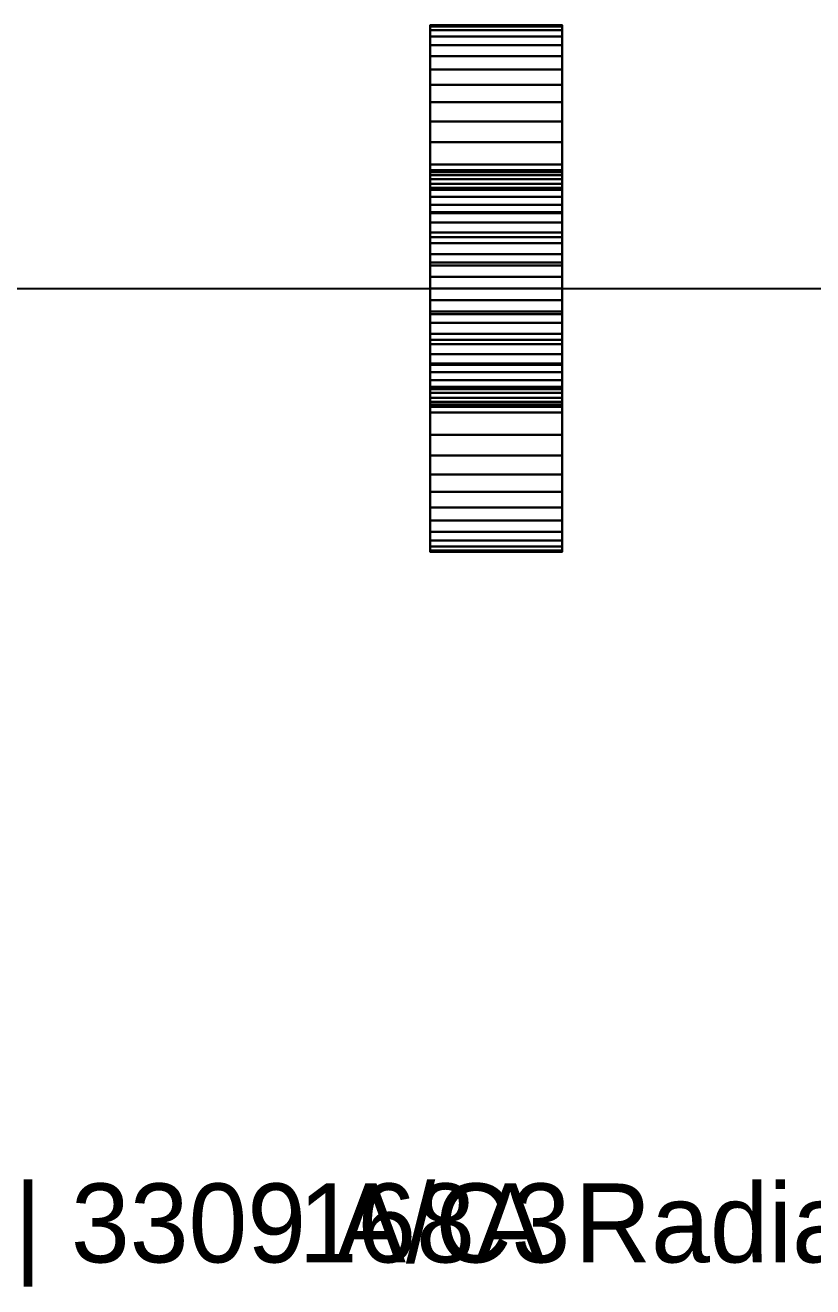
# Model space of a CAD drawing. Header units: millimetres. Extents: x -2320 to 488, y -190 to 114.
# Drawn here: x -1231.9 to -1082.4, y -189.6 to 50 of the extents above; entities that cross this region are included whole.
import ezdxf

# ---------------------------------------------------------------- set-up
doc = ezdxf.new("R2010")
doc.units = ezdxf.units.MM
doc.layers.add('GUIA', color=7, linetype='CONTINUOUS')
doc.layers.add('ROD_RADIAL_168A', color=2, linetype='CONTINUOUS')

msp = doc.modelspace()

# ---------------------------------------------------------------- linework, layer by layer
at = {"layer": 'GUIA'}
msp.add_line((-2320, 0, 210), (102, 0, 210), dxfattribs=at)
at = {"layer": 'ROD_RADIAL_168A'}
for points in [[(-1130, 50, 410), (-1130, 49.75924, 405.09914), (-1155, 49.75924, 405.09914), (-1155, 50, 410)], [(-1155, 50, 410), (-1155, 49.75924, 405.09914), (-1155, 22.39166, 407.79461), (-1155, 22.5, 410)], [(-1130, 49.75924, 414.90086), (-1130, 50, 410), (-1155, 50, 410), (-1155, 49.75924, 414.90086)], [(-1155, 49.75924, 414.90086), (-1155, 50, 410), (-1155, 22.5, 410), (-1155, 22.39166, 412.20539)], [(-1130, 49.75924, 405.09914), (-1130, 49.03926, 400.24548), (-1155, 49.03926, 400.24548), (-1155, 49.75924, 405.09914)], [(-1155, 49.75924, 405.09914), (-1155, 49.03926, 400.24548), (-1155, 22.06767, 405.61047), (-1155, 22.39166, 407.79461)], [(-1130, 49.03926, 419.75452), (-1130, 49.75924, 414.90086), (-1155, 49.75924, 414.90086), (-1155, 49.03926, 419.75452)], [(-1155, 49.03926, 419.75452), (-1155, 49.75924, 414.90086), (-1155, 22.39166, 412.20539), (-1155, 22.06767, 414.38953)], [(-1130, 49.03926, 400.24548), (-1130, 47.84702, 395.48577), (-1155, 47.84702, 395.48577), (-1155, 49.03926, 400.24548)], [(-1155, 49.03926, 400.24548), (-1155, 47.84702, 395.48577), (-1155, 21.53116, 403.46859), (-1155, 22.06767, 405.61047)], [(-1130, 47.84702, 424.51423), (-1130, 49.03926, 419.75452), (-1155, 49.03926, 419.75452), (-1155, 47.84702, 424.51423)], [(-1155, 47.84702, 424.51423), (-1155, 49.03926, 419.75452), (-1155, 22.06767, 414.38953), (-1155, 21.53116, 416.53141)], [(-1130, 49.75924, 405.09914), (-1130, 50, 410), (-1130, 22.5, 410), (-1130, 22.39166, 407.79461)], [(-1130, 50, 410), (-1130, 49.75924, 414.90086), (-1130, 22.39166, 412.20539), (-1130, 22.5, 410)], [(-1130, 49.03926, 400.24548), (-1130, 49.75924, 405.09914), (-1130, 22.39166, 407.79461), (-1130, 22.06767, 405.61047)], [(-1130, 49.75924, 414.90086), (-1130, 49.03926, 419.75452), (-1130, 22.06767, 414.38953), (-1130, 22.39166, 412.20539)], [(-1130, 47.84702, 395.48577), (-1130, 49.03926, 400.24548), (-1130, 22.06767, 405.61047), (-1130, 21.53116, 403.46859)], [(-1130, 49.03926, 419.75452), (-1130, 47.84702, 424.51423), (-1130, 21.53116, 416.53141), (-1130, 22.06767, 414.38953)], [(-1130, 47.84702, 395.48577), (-1130, 46.19398, 390.86583), (-1155, 46.19398, 390.86583), (-1155, 47.84702, 395.48577)], [(-1155, 47.84702, 395.48577), (-1155, 46.19398, 390.86583), (-1155, 20.78729, 401.38962), (-1155, 21.53116, 403.46859)], [(-1130, 46.19398, 429.13417), (-1130, 47.84702, 424.51423), (-1155, 47.84702, 424.51423), (-1155, 46.19398, 429.13417)], [(-1155, 46.19398, 429.13417), (-1155, 47.84702, 424.51423), (-1155, 21.53116, 416.53141), (-1155, 20.78729, 418.61038)], [(-1130, 46.19398, 390.86583), (-1130, 44.09606, 386.43016), (-1155, 44.09606, 386.43016), (-1155, 46.19398, 390.86583)], [(-1155, 46.19398, 390.86583), (-1155, 44.09606, 386.43016), (-1155, 19.84323, 399.39357), (-1155, 20.78729, 401.38962)], [(-1130, 44.09606, 433.56984), (-1130, 46.19398, 429.13417), (-1155, 46.19398, 429.13417), (-1155, 44.09606, 433.56984)], [(-1155, 44.09606, 433.56984), (-1155, 46.19398, 429.13417), (-1155, 20.78729, 418.61038), (-1155, 19.84323, 420.60643)], [(-1130, 46.19398, 390.86583), (-1130, 47.84702, 395.48577), (-1130, 21.53116, 403.46859), (-1130, 20.78729, 401.38962)], [(-1130, 47.84702, 424.51423), (-1130, 46.19398, 429.13417), (-1130, 20.78729, 418.61038), (-1130, 21.53116, 416.53141)], [(-1130, 44.09606, 386.43016), (-1130, 46.19398, 390.86583), (-1130, 20.78729, 401.38962), (-1130, 19.84323, 399.39357)], [(-1130, 46.19398, 429.13417), (-1130, 44.09606, 433.56984), (-1130, 19.84323, 420.60643), (-1130, 20.78729, 418.61038)], [(-1130, 44.09606, 386.43016), (-1130, 41.57348, 382.22149), (-1155, 41.57348, 382.22149), (-1155, 44.09606, 386.43016)], [(-1155, 44.09606, 386.43016), (-1155, 41.57348, 382.22149), (-1155, 18.70807, 397.49967), (-1155, 19.84323, 399.39357)], [(-1130, 41.57348, 437.77851), (-1130, 44.09606, 433.56984), (-1155, 44.09606, 433.56984), (-1155, 41.57348, 437.77851)], [(-1155, 41.57348, 437.77851), (-1155, 44.09606, 433.56984), (-1155, 19.84323, 420.60643), (-1155, 18.70807, 422.50033)], [(-1130, 41.57348, 382.22149), (-1130, 44.09606, 386.43016), (-1130, 19.84323, 399.39357), (-1130, 18.70807, 397.49967)], [(-1130, 44.09606, 433.56984), (-1130, 41.57348, 437.77851), (-1130, 18.70807, 422.50033), (-1130, 19.84323, 420.60643)], [(-1130, 41.57348, 382.22149), (-1130, 38.65052, 378.28034), (-1155, 38.65052, 378.28034), (-1155, 41.57348, 382.22149)], [(-1155, 41.57348, 382.22149), (-1155, 38.65052, 378.28034), (-1155, 17.39274, 395.72615), (-1155, 18.70807, 397.49967)], [(-1130, 38.65052, 441.71966), (-1130, 41.57348, 437.77851), (-1155, 41.57348, 437.77851), (-1155, 38.65052, 441.71966)], [(-1155, 38.65052, 441.71966), (-1155, 41.57348, 437.77851), (-1155, 18.70807, 422.50033), (-1155, 17.39274, 424.27385)], [(-1130, 38.65052, 378.28034), (-1130, 41.57348, 382.22149), (-1130, 18.70807, 397.49967), (-1130, 17.39274, 395.72615)], [(-1130, 41.57348, 437.77851), (-1130, 38.65052, 441.71966), (-1130, 17.39274, 424.27385), (-1130, 18.70807, 422.50033)], [(-1130, 38.65052, 378.28034), (-1130, 35.35534, 374.64466), (-1155, 35.35534, 374.64466), (-1155, 38.65052, 378.28034)], [(-1155, 38.65052, 378.28034), (-1155, 35.35534, 374.64466), (-1155, 15.9099, 394.0901), (-1155, 17.39274, 395.72615)], [(-1130, 35.35534, 445.35534), (-1130, 38.65052, 441.71966), (-1155, 38.65052, 441.71966), (-1155, 35.35534, 445.35534)], [(-1155, 35.35534, 445.35534), (-1155, 38.65052, 441.71966), (-1155, 17.39274, 424.27385), (-1155, 15.9099, 425.9099)], [(-1130, 35.35534, 374.64466), (-1130, 38.65052, 378.28034), (-1130, 17.39274, 395.72615), (-1130, 15.9099, 394.0901)], [(-1130, 38.65052, 441.71966), (-1130, 35.35534, 445.35534), (-1130, 15.9099, 425.9099), (-1130, 17.39274, 424.27385)], [(-1130, 35.35534, 374.64466), (-1130, 31.71966, 371.34948), (-1155, 31.71966, 371.34948), (-1155, 35.35534, 374.64466)], [(-1155, 35.35534, 374.64466), (-1155, 31.71966, 371.34948), (-1155, 14.27385, 392.60726), (-1155, 15.9099, 394.0901)], [(-1130, 31.71966, 448.65052), (-1130, 35.35534, 445.35534), (-1155, 35.35534, 445.35534), (-1155, 31.71966, 448.65052)], [(-1155, 31.71966, 448.65052), (-1155, 35.35534, 445.35534), (-1155, 15.9099, 425.9099), (-1155, 14.27385, 427.39274)], [(-1130, 31.71966, 371.34948), (-1130, 35.35534, 374.64466), (-1130, 15.9099, 394.0901), (-1130, 14.27385, 392.60726)], [(-1130, 35.35534, 445.35534), (-1130, 31.71966, 448.65052), (-1130, 14.27385, 427.39274), (-1130, 15.9099, 425.9099)], [(-1130, 31.71966, 371.34948), (-1130, 27.77851, 368.42652), (-1155, 27.77851, 368.42652), (-1155, 31.71966, 371.34948)], [(-1155, 31.71966, 371.34948), (-1155, 27.77851, 368.42652), (-1155, 12.50033, 391.29193), (-1155, 14.27385, 392.60726)], [(-1130, 27.77851, 451.57348), (-1130, 31.71966, 448.65052), (-1155, 31.71966, 448.65052), (-1155, 27.77851, 451.57348)], [(-1155, 27.77851, 451.57348), (-1155, 31.71966, 448.65052), (-1155, 14.27385, 427.39274), (-1155, 12.50033, 428.70807)], [(-1130, 27.77851, 368.42652), (-1130, 31.71966, 371.34948), (-1130, 14.27385, 392.60726), (-1130, 12.50033, 391.29193)], [(-1130, 31.71966, 448.65052), (-1130, 27.77851, 451.57348), (-1130, 12.50033, 428.70807), (-1130, 14.27385, 427.39274)], [(-1130, 27.77851, 368.42652), (-1130, 23.56984, 365.90394), (-1155, 23.56984, 365.90394), (-1155, 27.77851, 368.42652)], [(-1155, 27.77851, 368.42652), (-1155, 23.56984, 365.90394), (-1155, 10.60643, 390.15677), (-1155, 12.50033, 391.29193)], [(-1130, 23.56984, 454.09606), (-1130, 27.77851, 451.57348), (-1155, 27.77851, 451.57348), (-1155, 23.56984, 454.09606)], [(-1155, 23.56984, 454.09606), (-1155, 27.77851, 451.57348), (-1155, 12.50033, 428.70807), (-1155, 10.60643, 429.84323)], [(-1130, 23.56984, 365.90394), (-1130, 27.77851, 368.42652), (-1130, 12.50033, 391.29193), (-1130, 10.60643, 390.15677)], [(-1130, 27.77851, 451.57348), (-1130, 23.56984, 454.09606), (-1130, 10.60643, 429.84323), (-1130, 12.50033, 428.70807)], [(-1130, 23.56984, 365.90394), (-1130, 19.13417, 363.80602), (-1155, 19.13417, 363.80602), (-1155, 23.56984, 365.90394)], [(-1155, 23.56984, 365.90394), (-1155, 19.13417, 363.80602), (-1155, 8.61038, 389.21271), (-1155, 10.60643, 390.15677)], [(-1130, 19.13417, 456.19398), (-1130, 23.56984, 454.09606), (-1155, 23.56984, 454.09606), (-1155, 19.13417, 456.19398)], [(-1155, 19.13417, 456.19398), (-1155, 23.56984, 454.09606), (-1155, 10.60643, 429.84323), (-1155, 8.61038, 430.78729)], [(-1130, 22.39166, 407.79461), (-1130, 22.5, 410), (-1155, 22.5, 410), (-1155, 22.39166, 407.79461)], [(-1130, 22.5, 410), (-1130, 22.39166, 412.20539), (-1155, 22.39166, 412.20539), (-1155, 22.5, 410)], [(-1130, 22.06767, 405.61047), (-1130, 22.39166, 407.79461), (-1155, 22.39166, 407.79461), (-1155, 22.06767, 405.61047)], [(-1130, 22.39166, 412.20539), (-1130, 22.06767, 414.38953), (-1155, 22.06767, 414.38953), (-1155, 22.39166, 412.20539)], [(-1130, 21.53116, 403.46859), (-1130, 22.06767, 405.61047), (-1155, 22.06767, 405.61047), (-1155, 21.53116, 403.46859)], [(-1130, 22.06767, 414.38953), (-1130, 21.53116, 416.53141), (-1155, 21.53116, 416.53141), (-1155, 22.06767, 414.38953)], [(-1130, 19.13417, 363.80602), (-1130, 23.56984, 365.90394), (-1130, 10.60643, 390.15677), (-1130, 8.61038, 389.21271)], [(-1130, 23.56984, 454.09606), (-1130, 19.13417, 456.19398), (-1130, 8.61038, 430.78729), (-1130, 10.60643, 429.84323)], [(-1130, 20.78729, 401.38962), (-1130, 21.53116, 403.46859), (-1155, 21.53116, 403.46859), (-1155, 20.78729, 401.38962)], [(-1130, 21.53116, 416.53141), (-1130, 20.78729, 418.61038), (-1155, 20.78729, 418.61038), (-1155, 21.53116, 416.53141)], [(-1130, 19.84323, 399.39357), (-1130, 20.78729, 401.38962), (-1155, 20.78729, 401.38962), (-1155, 19.84323, 399.39357)], [(-1130, 20.78729, 418.61038), (-1130, 19.84323, 420.60643), (-1155, 19.84323, 420.60643), (-1155, 20.78729, 418.61038)], [(-1130, 18.70807, 397.49967), (-1130, 19.84323, 399.39357), (-1155, 19.84323, 399.39357), (-1155, 18.70807, 397.49967)], [(-1130, 19.84323, 420.60643), (-1130, 18.70807, 422.50033), (-1155, 18.70807, 422.50033), (-1155, 19.84323, 420.60643)], [(-1130, 19.13417, 363.80602), (-1130, 14.51423, 362.15298), (-1155, 14.51423, 362.15298), (-1155, 19.13417, 363.80602)], [(-1155, 19.13417, 363.80602), (-1155, 14.51423, 362.15298), (-1155, 6.53141, 388.46884), (-1155, 8.61038, 389.21271)], [(-1130, 14.51423, 457.84702), (-1130, 19.13417, 456.19398), (-1155, 19.13417, 456.19398), (-1155, 14.51423, 457.84702)], [(-1155, 14.51423, 457.84702), (-1155, 19.13417, 456.19398), (-1155, 8.61038, 430.78729), (-1155, 6.53141, 431.53116)], [(-1130, 17.39274, 395.72615), (-1130, 18.70807, 397.49967), (-1155, 18.70807, 397.49967), (-1155, 17.39274, 395.72615)], [(-1130, 18.70807, 422.50033), (-1130, 17.39274, 424.27385), (-1155, 17.39274, 424.27385), (-1155, 18.70807, 422.50033)], [(-1130, 15.9099, 394.0901), (-1130, 17.39274, 395.72615), (-1155, 17.39274, 395.72615), (-1155, 15.9099, 394.0901)], [(-1130, 17.39274, 424.27385), (-1130, 15.9099, 425.9099), (-1155, 15.9099, 425.9099), (-1155, 17.39274, 424.27385)], [(-1130, 14.51423, 362.15298), (-1130, 19.13417, 363.80602), (-1130, 8.61038, 389.21271), (-1130, 6.53141, 388.46884)], [(-1130, 19.13417, 456.19398), (-1130, 14.51423, 457.84702), (-1130, 6.53141, 431.53116), (-1130, 8.61038, 430.78729)], [(-1130, 14.27385, 392.60726), (-1130, 15.9099, 394.0901), (-1155, 15.9099, 394.0901), (-1155, 14.27385, 392.60726)], [(-1130, 15.9099, 425.9099), (-1130, 14.27385, 427.39274), (-1155, 14.27385, 427.39274), (-1155, 15.9099, 425.9099)], [(-1130, 14.51423, 362.15298), (-1130, 9.75452, 360.96074), (-1155, 9.75452, 360.96074), (-1155, 14.51423, 362.15298)], [(-1155, 14.51423, 362.15298), (-1155, 9.75452, 360.96074), (-1155, 4.38953, 387.93233), (-1155, 6.53141, 388.46884)], [(-1130, 9.75452, 459.03926), (-1130, 14.51423, 457.84702), (-1155, 14.51423, 457.84702), (-1155, 9.75452, 459.03926)], [(-1155, 9.75452, 459.03926), (-1155, 14.51423, 457.84702), (-1155, 6.53141, 431.53116), (-1155, 4.38953, 432.06767)], [(-1130, 9.75452, 360.96074), (-1130, 14.51423, 362.15298), (-1130, 6.53141, 388.46884), (-1130, 4.38953, 387.93233)], [(-1130, 14.51423, 457.84702), (-1130, 9.75452, 459.03926), (-1130, 4.38953, 432.06767), (-1130, 6.53141, 431.53116)], [(-1130, 12.50033, 391.29193), (-1130, 14.27385, 392.60726), (-1155, 14.27385, 392.60726), (-1155, 12.50033, 391.29193)], [(-1130, 14.27385, 427.39274), (-1130, 12.50033, 428.70807), (-1155, 12.50033, 428.70807), (-1155, 14.27385, 427.39274)], [(-1130, 10.60643, 390.15677), (-1130, 12.50033, 391.29193), (-1155, 12.50033, 391.29193), (-1155, 10.60643, 390.15677)], [(-1130, 12.50033, 428.70807), (-1130, 10.60643, 429.84323), (-1155, 10.60643, 429.84323), (-1155, 12.50033, 428.70807)], [(-1130, 8.61038, 389.21271), (-1130, 10.60643, 390.15677), (-1155, 10.60643, 390.15677), (-1155, 8.61038, 389.21271)], [(-1130, 10.60643, 429.84323), (-1130, 8.61038, 430.78729), (-1155, 8.61038, 430.78729), (-1155, 10.60643, 429.84323)], [(-1130, 9.75452, 360.96074), (-1130, 4.90086, 360.24076), (-1155, 4.90086, 360.24076), (-1155, 9.75452, 360.96074)], [(-1155, 9.75452, 360.96074), (-1155, 4.90086, 360.24076), (-1155, 2.20539, 387.60834), (-1155, 4.38953, 387.93233)], [(-1130, 4.90086, 459.75924), (-1130, 9.75452, 459.03926), (-1155, 9.75452, 459.03926), (-1155, 4.90086, 459.75924)], [(-1155, 4.90086, 459.75924), (-1155, 9.75452, 459.03926), (-1155, 4.38953, 432.06767), (-1155, 2.20539, 432.39166)], [(-1130, 4.90086, 360.24076), (-1130, 9.75452, 360.96074), (-1130, 4.38953, 387.93233), (-1130, 2.20539, 387.60834)], [(-1130, 9.75452, 459.03926), (-1130, 4.90086, 459.75924), (-1130, 2.20539, 432.39166), (-1130, 4.38953, 432.06767)], [(-1130, 6.53141, 388.46884), (-1130, 8.61038, 389.21271), (-1155, 8.61038, 389.21271), (-1155, 6.53141, 388.46884)], [(-1130, 8.61038, 430.78729), (-1130, 6.53141, 431.53116), (-1155, 6.53141, 431.53116), (-1155, 8.61038, 430.78729)], [(-1130, 4.38953, 387.93233), (-1130, 6.53141, 388.46884), (-1155, 6.53141, 388.46884), (-1155, 4.38953, 387.93233)], [(-1130, 6.53141, 431.53116), (-1130, 4.38953, 432.06767), (-1155, 4.38953, 432.06767), (-1155, 6.53141, 431.53116)], [(-1130, 4.90086, 360.24076), (-1130, 0, 360), (-1155, 0, 360), (-1155, 4.90086, 360.24076)], [(-1155, 4.90086, 360.24076), (-1155, 0, 360), (-1155, 0, 387.5), (-1155, 2.20539, 387.60834)], [(-1130, 0, 460), (-1130, 4.90086, 459.75924), (-1155, 4.90086, 459.75924), (-1155, 0, 460)], [(-1155, 0, 460), (-1155, 4.90086, 459.75924), (-1155, 2.20539, 432.39166), (-1155, 0, 432.5)], [(-1130, 0, 360), (-1130, 4.90086, 360.24076), (-1130, 2.20539, 387.60834), (-1130, 0, 387.5)], [(-1130, 4.90086, 459.75924), (-1130, 0, 460), (-1130, 0, 432.5), (-1130, 2.20539, 432.39166)], [(-1130, 2.20539, 387.60834), (-1130, 4.38953, 387.93233), (-1155, 4.38953, 387.93233), (-1155, 2.20539, 387.60834)], [(-1130, 4.38953, 432.06767), (-1130, 2.20539, 432.39166), (-1155, 2.20539, 432.39166), (-1155, 4.38953, 432.06767)], [(-1130, 0, 387.5), (-1130, 2.20539, 387.60834), (-1155, 2.20539, 387.60834), (-1155, 0, 387.5)], [(-1130, 2.20539, 432.39166), (-1130, 0, 432.5), (-1155, 0, 432.5), (-1155, 2.20539, 432.39166)], [(-1130, 0, 360), (-1130, -4.90086, 360.24076), (-1155, -4.90086, 360.24076), (-1155, 0, 360)], [(-1130, -2.20539, 387.60834), (-1130, 0, 387.5), (-1155, 0, 387.5), (-1155, -2.20539, 387.60834)], [(-1155, 0, 360), (-1155, -4.90086, 360.24076), (-1155, -2.20539, 387.60834), (-1155, 0, 387.5)], [(-1130, -4.90086, 459.75924), (-1130, 0, 460), (-1155, 0, 460), (-1155, -4.90086, 459.75924)], [(-1130, 0, 432.5), (-1130, -2.20539, 432.39166), (-1155, -2.20539, 432.39166), (-1155, 0, 432.5)], [(-1155, -4.90086, 459.75924), (-1155, 0, 460), (-1155, 0, 432.5), (-1155, -2.20539, 432.39166)], [(-1130, -4.90086, 360.24076), (-1130, 0, 360), (-1130, 0, 387.5), (-1130, -2.20539, 387.60834)], [(-1130, 0, 460), (-1130, -4.90086, 459.75924), (-1130, -2.20539, 432.39166), (-1130, 0, 432.5)], [(-1130, -4.38953, 387.93233), (-1130, -2.20539, 387.60834), (-1155, -2.20539, 387.60834), (-1155, -4.38953, 387.93233)], [(-1155, -4.90086, 360.24076), (-1155, -9.75452, 360.96074), (-1155, -4.38953, 387.93233), (-1155, -2.20539, 387.60834)], [(-1130, -2.20539, 432.39166), (-1130, -4.38953, 432.06767), (-1155, -4.38953, 432.06767), (-1155, -2.20539, 432.39166)], [(-1155, -9.75452, 459.03926), (-1155, -4.90086, 459.75924), (-1155, -2.20539, 432.39166), (-1155, -4.38953, 432.06767)], [(-1130, -9.75452, 360.96074), (-1130, -4.90086, 360.24076), (-1130, -2.20539, 387.60834), (-1130, -4.38953, 387.93233)], [(-1130, -4.90086, 459.75924), (-1130, -9.75452, 459.03926), (-1130, -4.38953, 432.06767), (-1130, -2.20539, 432.39166)], [(-1130, -6.53141, 388.46884), (-1130, -4.38953, 387.93233), (-1155, -4.38953, 387.93233), (-1155, -6.53141, 388.46884)], [(-1155, -9.75452, 360.96074), (-1155, -14.51423, 362.15298), (-1155, -6.53141, 388.46884), (-1155, -4.38953, 387.93233)], [(-1130, -4.38953, 432.06767), (-1130, -6.53141, 431.53116), (-1155, -6.53141, 431.53116), (-1155, -4.38953, 432.06767)], [(-1155, -14.51423, 457.84702), (-1155, -9.75452, 459.03926), (-1155, -4.38953, 432.06767), (-1155, -6.53141, 431.53116)], [(-1130, -14.51423, 362.15298), (-1130, -9.75452, 360.96074), (-1130, -4.38953, 387.93233), (-1130, -6.53141, 388.46884)], [(-1130, -9.75452, 459.03926), (-1130, -14.51423, 457.84702), (-1130, -6.53141, 431.53116), (-1130, -4.38953, 432.06767)], [(-1130, -4.90086, 360.24076), (-1130, -9.75452, 360.96074), (-1155, -9.75452, 360.96074), (-1155, -4.90086, 360.24076)], [(-1130, -9.75452, 459.03926), (-1130, -4.90086, 459.75924), (-1155, -4.90086, 459.75924), (-1155, -9.75452, 459.03926)], [(-1130, -8.61038, 389.21271), (-1130, -6.53141, 388.46884), (-1155, -6.53141, 388.46884), (-1155, -8.61038, 389.21271)], [(-1155, -14.51423, 362.15298), (-1155, -19.13417, 363.80602), (-1155, -8.61038, 389.21271), (-1155, -6.53141, 388.46884)], [(-1130, -6.53141, 431.53116), (-1130, -8.61038, 430.78729), (-1155, -8.61038, 430.78729), (-1155, -6.53141, 431.53116)], [(-1155, -19.13417, 456.19398), (-1155, -14.51423, 457.84702), (-1155, -6.53141, 431.53116), (-1155, -8.61038, 430.78729)], [(-1130, -19.13417, 363.80602), (-1130, -14.51423, 362.15298), (-1130, -6.53141, 388.46884), (-1130, -8.61038, 389.21271)], [(-1130, -14.51423, 457.84702), (-1130, -19.13417, 456.19398), (-1130, -8.61038, 430.78729), (-1130, -6.53141, 431.53116)], [(-1130, -10.60643, 390.15677), (-1130, -8.61038, 389.21271), (-1155, -8.61038, 389.21271), (-1155, -10.60643, 390.15677)], [(-1155, -19.13417, 363.80602), (-1155, -23.56984, 365.90394), (-1155, -10.60643, 390.15677), (-1155, -8.61038, 389.21271)], [(-1130, -8.61038, 430.78729), (-1130, -10.60643, 429.84323), (-1155, -10.60643, 429.84323), (-1155, -8.61038, 430.78729)], [(-1155, -23.56984, 454.09606), (-1155, -19.13417, 456.19398), (-1155, -8.61038, 430.78729), (-1155, -10.60643, 429.84323)], [(-1130, -23.56984, 365.90394), (-1130, -19.13417, 363.80602), (-1130, -8.61038, 389.21271), (-1130, -10.60643, 390.15677)], [(-1130, -19.13417, 456.19398), (-1130, -23.56984, 454.09606), (-1130, -10.60643, 429.84323), (-1130, -8.61038, 430.78729)], [(-1130, -9.75452, 360.96074), (-1130, -14.51423, 362.15298), (-1155, -14.51423, 362.15298), (-1155, -9.75452, 360.96074)], [(-1130, -14.51423, 457.84702), (-1130, -9.75452, 459.03926), (-1155, -9.75452, 459.03926), (-1155, -14.51423, 457.84702)], [(-1130, -12.50033, 391.29193), (-1130, -10.60643, 390.15677), (-1155, -10.60643, 390.15677), (-1155, -12.50033, 391.29193)], [(-1155, -23.56984, 365.90394), (-1155, -27.77851, 368.42652), (-1155, -12.50033, 391.29193), (-1155, -10.60643, 390.15677)], [(-1130, -10.60643, 429.84323), (-1130, -12.50033, 428.70807), (-1155, -12.50033, 428.70807), (-1155, -10.60643, 429.84323)], [(-1155, -27.77851, 451.57348), (-1155, -23.56984, 454.09606), (-1155, -10.60643, 429.84323), (-1155, -12.50033, 428.70807)], [(-1130, -27.77851, 368.42652), (-1130, -23.56984, 365.90394), (-1130, -10.60643, 390.15677), (-1130, -12.50033, 391.29193)], [(-1130, -23.56984, 454.09606), (-1130, -27.77851, 451.57348), (-1130, -12.50033, 428.70807), (-1130, -10.60643, 429.84323)], [(-1130, -14.27385, 392.60726), (-1130, -12.50033, 391.29193), (-1155, -12.50033, 391.29193), (-1155, -14.27385, 392.60726)], [(-1155, -27.77851, 368.42652), (-1155, -31.71966, 371.34948), (-1155, -14.27385, 392.60726), (-1155, -12.50033, 391.29193)], [(-1130, -12.50033, 428.70807), (-1130, -14.27385, 427.39274), (-1155, -14.27385, 427.39274), (-1155, -12.50033, 428.70807)], [(-1155, -31.71966, 448.65052), (-1155, -27.77851, 451.57348), (-1155, -12.50033, 428.70807), (-1155, -14.27385, 427.39274)], [(-1130, -15.9099, 394.0901), (-1130, -14.27385, 392.60726), (-1155, -14.27385, 392.60726), (-1155, -15.9099, 394.0901)], [(-1155, -31.71966, 371.34948), (-1155, -35.35534, 374.64466), (-1155, -15.9099, 394.0901), (-1155, -14.27385, 392.60726)], [(-1130, -14.27385, 427.39274), (-1130, -15.9099, 425.9099), (-1155, -15.9099, 425.9099), (-1155, -14.27385, 427.39274)], [(-1155, -35.35534, 445.35534), (-1155, -31.71966, 448.65052), (-1155, -14.27385, 427.39274), (-1155, -15.9099, 425.9099)], [(-1130, -31.71966, 371.34948), (-1130, -27.77851, 368.42652), (-1130, -12.50033, 391.29193), (-1130, -14.27385, 392.60726)], [(-1130, -27.77851, 451.57348), (-1130, -31.71966, 448.65052), (-1130, -14.27385, 427.39274), (-1130, -12.50033, 428.70807)], [(-1130, -35.35534, 374.64466), (-1130, -31.71966, 371.34948), (-1130, -14.27385, 392.60726), (-1130, -15.9099, 394.0901)], [(-1130, -31.71966, 448.65052), (-1130, -35.35534, 445.35534), (-1130, -15.9099, 425.9099), (-1130, -14.27385, 427.39274)], [(-1130, -14.51423, 362.15298), (-1130, -19.13417, 363.80602), (-1155, -19.13417, 363.80602), (-1155, -14.51423, 362.15298)], [(-1130, -19.13417, 456.19398), (-1130, -14.51423, 457.84702), (-1155, -14.51423, 457.84702), (-1155, -19.13417, 456.19398)], [(-1130, -17.39274, 395.72615), (-1130, -15.9099, 394.0901), (-1155, -15.9099, 394.0901), (-1155, -17.39274, 395.72615)], [(-1155, -35.35534, 374.64466), (-1155, -38.65052, 378.28034), (-1155, -17.39274, 395.72615), (-1155, -15.9099, 394.0901)], [(-1130, -15.9099, 425.9099), (-1130, -17.39274, 424.27385), (-1155, -17.39274, 424.27385), (-1155, -15.9099, 425.9099)], [(-1155, -38.65052, 441.71966), (-1155, -35.35534, 445.35534), (-1155, -15.9099, 425.9099), (-1155, -17.39274, 424.27385)], [(-1130, -38.65052, 378.28034), (-1130, -35.35534, 374.64466), (-1130, -15.9099, 394.0901), (-1130, -17.39274, 395.72615)], [(-1130, -35.35534, 445.35534), (-1130, -38.65052, 441.71966), (-1130, -17.39274, 424.27385), (-1130, -15.9099, 425.9099)], [(-1130, -18.70807, 397.49967), (-1130, -17.39274, 395.72615), (-1155, -17.39274, 395.72615), (-1155, -18.70807, 397.49967)], [(-1155, -38.65052, 378.28034), (-1155, -41.57348, 382.22149), (-1155, -18.70807, 397.49967), (-1155, -17.39274, 395.72615)], [(-1130, -17.39274, 424.27385), (-1130, -18.70807, 422.50033), (-1155, -18.70807, 422.50033), (-1155, -17.39274, 424.27385)], [(-1155, -41.57348, 437.77851), (-1155, -38.65052, 441.71966), (-1155, -17.39274, 424.27385), (-1155, -18.70807, 422.50033)], [(-1130, -19.84323, 399.39357), (-1130, -18.70807, 397.49967), (-1155, -18.70807, 397.49967), (-1155, -19.84323, 399.39357)], [(-1155, -41.57348, 382.22149), (-1155, -44.09606, 386.43016), (-1155, -19.84323, 399.39357), (-1155, -18.70807, 397.49967)], [(-1130, -18.70807, 422.50033), (-1130, -19.84323, 420.60643), (-1155, -19.84323, 420.60643), (-1155, -18.70807, 422.50033)], [(-1155, -44.09606, 433.56984), (-1155, -41.57348, 437.77851), (-1155, -18.70807, 422.50033), (-1155, -19.84323, 420.60643)], [(-1130, -19.13417, 363.80602), (-1130, -23.56984, 365.90394), (-1155, -23.56984, 365.90394), (-1155, -19.13417, 363.80602)], [(-1130, -23.56984, 454.09606), (-1130, -19.13417, 456.19398), (-1155, -19.13417, 456.19398), (-1155, -23.56984, 454.09606)], [(-1130, -41.57348, 382.22149), (-1130, -38.65052, 378.28034), (-1130, -17.39274, 395.72615), (-1130, -18.70807, 397.49967)], [(-1130, -38.65052, 441.71966), (-1130, -41.57348, 437.77851), (-1130, -18.70807, 422.50033), (-1130, -17.39274, 424.27385)], [(-1130, -44.09606, 386.43016), (-1130, -41.57348, 382.22149), (-1130, -18.70807, 397.49967), (-1130, -19.84323, 399.39357)], [(-1130, -41.57348, 437.77851), (-1130, -44.09606, 433.56984), (-1130, -19.84323, 420.60643), (-1130, -18.70807, 422.50033)], [(-1130, -20.78729, 401.38962), (-1130, -19.84323, 399.39357), (-1155, -19.84323, 399.39357), (-1155, -20.78729, 401.38962)], [(-1155, -44.09606, 386.43016), (-1155, -46.19398, 390.86583), (-1155, -20.78729, 401.38962), (-1155, -19.84323, 399.39357)], [(-1130, -19.84323, 420.60643), (-1130, -20.78729, 418.61038), (-1155, -20.78729, 418.61038), (-1155, -19.84323, 420.60643)], [(-1155, -46.19398, 429.13417), (-1155, -44.09606, 433.56984), (-1155, -19.84323, 420.60643), (-1155, -20.78729, 418.61038)], [(-1130, -21.53116, 403.46859), (-1130, -20.78729, 401.38962), (-1155, -20.78729, 401.38962), (-1155, -21.53116, 403.46859)], [(-1155, -46.19398, 390.86583), (-1155, -47.84702, 395.48577), (-1155, -21.53116, 403.46859), (-1155, -20.78729, 401.38962)], [(-1130, -20.78729, 418.61038), (-1130, -21.53116, 416.53141), (-1155, -21.53116, 416.53141), (-1155, -20.78729, 418.61038)], [(-1155, -47.84702, 424.51423), (-1155, -46.19398, 429.13417), (-1155, -20.78729, 418.61038), (-1155, -21.53116, 416.53141)], [(-1130, -22.06767, 405.61047), (-1130, -21.53116, 403.46859), (-1155, -21.53116, 403.46859), (-1155, -22.06767, 405.61047)], [(-1155, -47.84702, 395.48577), (-1155, -49.03926, 400.24548), (-1155, -22.06767, 405.61047), (-1155, -21.53116, 403.46859)], [(-1130, -21.53116, 416.53141), (-1130, -22.06767, 414.38953), (-1155, -22.06767, 414.38953), (-1155, -21.53116, 416.53141)], [(-1155, -49.03926, 419.75452), (-1155, -47.84702, 424.51423), (-1155, -21.53116, 416.53141), (-1155, -22.06767, 414.38953)], [(-1130, -46.19398, 390.86583), (-1130, -44.09606, 386.43016), (-1130, -19.84323, 399.39357), (-1130, -20.78729, 401.38962)], [(-1130, -44.09606, 433.56984), (-1130, -46.19398, 429.13417), (-1130, -20.78729, 418.61038), (-1130, -19.84323, 420.60643)], [(-1130, -47.84702, 395.48577), (-1130, -46.19398, 390.86583), (-1130, -20.78729, 401.38962), (-1130, -21.53116, 403.46859)], [(-1130, -46.19398, 429.13417), (-1130, -47.84702, 424.51423), (-1130, -21.53116, 416.53141), (-1130, -20.78729, 418.61038)], [(-1130, -49.03926, 400.24548), (-1130, -47.84702, 395.48577), (-1130, -21.53116, 403.46859), (-1130, -22.06767, 405.61047)], [(-1130, -47.84702, 424.51423), (-1130, -49.03926, 419.75452), (-1130, -22.06767, 414.38953), (-1130, -21.53116, 416.53141)], [(-1130, -22.39166, 407.79461), (-1130, -22.06767, 405.61047), (-1155, -22.06767, 405.61047), (-1155, -22.39166, 407.79461)], [(-1155, -49.03926, 400.24548), (-1155, -49.75924, 405.09914), (-1155, -22.39166, 407.79461), (-1155, -22.06767, 405.61047)], [(-1130, -22.06767, 414.38953), (-1130, -22.39166, 412.20539), (-1155, -22.39166, 412.20539), (-1155, -22.06767, 414.38953)], [(-1155, -49.75924, 414.90086), (-1155, -49.03926, 419.75452), (-1155, -22.06767, 414.38953), (-1155, -22.39166, 412.20539)], [(-1130, -22.5, 410), (-1130, -22.39166, 407.79461), (-1155, -22.39166, 407.79461), (-1155, -22.5, 410)], [(-1155, -49.75924, 405.09914), (-1155, -50, 410), (-1155, -22.5, 410), (-1155, -22.39166, 407.79461)], [(-1130, -22.39166, 412.20539), (-1130, -22.5, 410), (-1155, -22.5, 410), (-1155, -22.39166, 412.20539)], [(-1155, -50, 410), (-1155, -49.75924, 414.90086), (-1155, -22.39166, 412.20539), (-1155, -22.5, 410)], [(-1130, -23.56984, 365.90394), (-1130, -27.77851, 368.42652), (-1155, -27.77851, 368.42652), (-1155, -23.56984, 365.90394)], [(-1130, -27.77851, 451.57348), (-1130, -23.56984, 454.09606), (-1155, -23.56984, 454.09606), (-1155, -27.77851, 451.57348)], [(-1130, -49.75924, 405.09914), (-1130, -49.03926, 400.24548), (-1130, -22.06767, 405.61047), (-1130, -22.39166, 407.79461)], [(-1130, -49.03926, 419.75452), (-1130, -49.75924, 414.90086), (-1130, -22.39166, 412.20539), (-1130, -22.06767, 414.38953)], [(-1130, -50, 410), (-1130, -49.75924, 405.09914), (-1130, -22.39166, 407.79461), (-1130, -22.5, 410)], [(-1130, -49.75924, 414.90086), (-1130, -50, 410), (-1130, -22.5, 410), (-1130, -22.39166, 412.20539)], [(-1130, -27.77851, 368.42652), (-1130, -31.71966, 371.34948), (-1155, -31.71966, 371.34948), (-1155, -27.77851, 368.42652)], [(-1130, -31.71966, 448.65052), (-1130, -27.77851, 451.57348), (-1155, -27.77851, 451.57348), (-1155, -31.71966, 448.65052)], [(-1130, -31.71966, 371.34948), (-1130, -35.35534, 374.64466), (-1155, -35.35534, 374.64466), (-1155, -31.71966, 371.34948)], [(-1130, -35.35534, 445.35534), (-1130, -31.71966, 448.65052), (-1155, -31.71966, 448.65052), (-1155, -35.35534, 445.35534)], [(-1130, -35.35534, 374.64466), (-1130, -38.65052, 378.28034), (-1155, -38.65052, 378.28034), (-1155, -35.35534, 374.64466)], [(-1130, -38.65052, 441.71966), (-1130, -35.35534, 445.35534), (-1155, -35.35534, 445.35534), (-1155, -38.65052, 441.71966)], [(-1130, -38.65052, 378.28034), (-1130, -41.57348, 382.22149), (-1155, -41.57348, 382.22149), (-1155, -38.65052, 378.28034)], [(-1130, -41.57348, 437.77851), (-1130, -38.65052, 441.71966), (-1155, -38.65052, 441.71966), (-1155, -41.57348, 437.77851)], [(-1130, -41.57348, 382.22149), (-1130, -44.09606, 386.43016), (-1155, -44.09606, 386.43016), (-1155, -41.57348, 382.22149)], [(-1130, -44.09606, 433.56984), (-1130, -41.57348, 437.77851), (-1155, -41.57348, 437.77851), (-1155, -44.09606, 433.56984)], [(-1130, -44.09606, 386.43016), (-1130, -46.19398, 390.86583), (-1155, -46.19398, 390.86583), (-1155, -44.09606, 386.43016)], [(-1130, -46.19398, 429.13417), (-1130, -44.09606, 433.56984), (-1155, -44.09606, 433.56984), (-1155, -46.19398, 429.13417)], [(-1130, -46.19398, 390.86583), (-1130, -47.84702, 395.48577), (-1155, -47.84702, 395.48577), (-1155, -46.19398, 390.86583)], [(-1130, -47.84702, 424.51423), (-1130, -46.19398, 429.13417), (-1155, -46.19398, 429.13417), (-1155, -47.84702, 424.51423)], [(-1130, -47.84702, 395.48577), (-1130, -49.03926, 400.24548), (-1155, -49.03926, 400.24548), (-1155, -47.84702, 395.48577)], [(-1130, -49.03926, 419.75452), (-1130, -47.84702, 424.51423), (-1155, -47.84702, 424.51423), (-1155, -49.03926, 419.75452)], [(-1130, -49.03926, 400.24548), (-1130, -49.75924, 405.09914), (-1155, -49.75924, 405.09914), (-1155, -49.03926, 400.24548)], [(-1130, -49.75924, 414.90086), (-1130, -49.03926, 419.75452), (-1155, -49.03926, 419.75452), (-1155, -49.75924, 414.90086)], [(-1130, -49.75924, 405.09914), (-1130, -50, 410), (-1155, -50, 410), (-1155, -49.75924, 405.09914)], [(-1130, -50, 410), (-1130, -49.75924, 414.90086), (-1155, -49.75924, 414.90086), (-1155, -50, 410)]]:
    msp.add_3dface(points, dxfattribs=at)

# ---------------------------------------------------------------- texts
at = {"layer": 'GUIA'}
for s, p in [('112A Empuje | 3309 A/C3', (-1360, -185)), ('168A Radial | 6309', (-1180, -185, 75))]:
    msp.add_text(s, height=15, dxfattribs=at).set_placement(p)

doc.saveas('drawing.dxf')
